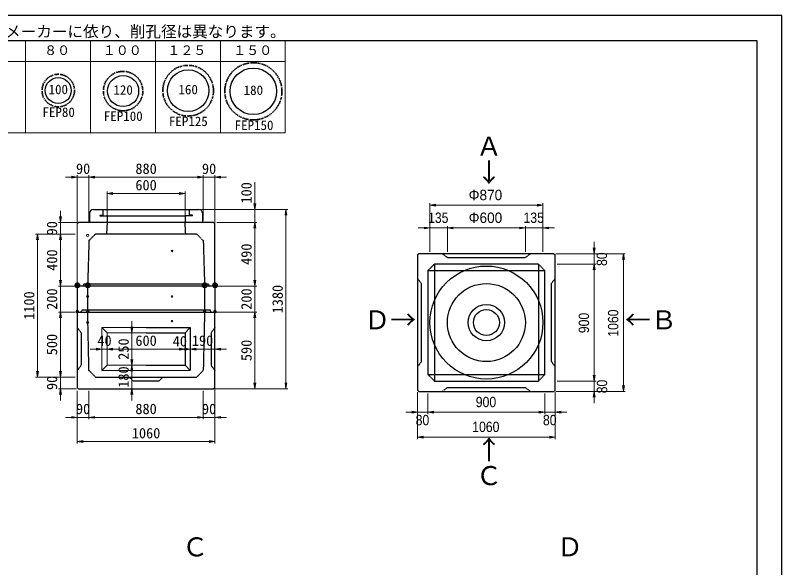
# Model space of a CAD drawing. Units: millimetres, scale not verified. Extents: x -297 to 298, y -210 to 210.
# Drawn here: x 2.9 to 297.9, y -2 to 210.5 of the extents above; entities that cross this region are included whole.
import ezdxf
from ezdxf.enums import TextEntityAlignment as Align

# ---------------------------------------------------------------- set-up
doc = ezdxf.new("R2010")
doc.units = ezdxf.units.MM
doc.linetypes.add('USER1', pattern=[12.95, 6.35, -3.175, 0.25, -3.175])
doc.linetypes.add('USER2', pattern=[4.7625, 3.175, -1.5875])
doc.layers.add('0-0', color=7, linetype='Continuous')
for name, color, linetype, lineweight in [('0-1_0', 9, 'Continuous', 25), ('0-2_dims', 7, 'Continuous', 18), ('0-3_pen1実線', 4, 'Continuous', 13), ('0-4_pen2実線', 3, 'Continuous', 13), ('0-5_pen3実線', 7, 'Continuous', 25), ('0-6_pen4実線', 7, 'Continuous', 25), ('0-7_pen2破線', 3, 'USER2', 25), ('0-8_鉄筋', 7, 'Continuous', 25), ('0-9_draw', 7, 'Continuous', 13)]:
    doc.layers.add(name, color=color, linetype=linetype, lineweight=lineweight)
doc.styles.add('ＭＳ ゴシック', font='')
doc.styles.add('ＭＳ Ｐゴシック', font='')
doc.styles.get('ＭＳ ゴシック').set_extended_font_data('MS Gothic')
doc.styles.get('ＭＳ Ｐゴシック').set_extended_font_data('MS PGothic')

# ---------------------------------------------------------------- blocks, each defined once
blk = doc.blocks.new('部分図 1')
at = {"layer": '0-1_0'}
blk.add_lwpolyline([(0, 0), (11898, 0), (11898, 8410), (0, 8410)], close=True, dxfattribs=at)
at = {"layer": '0-2_dims'}
for p, q in [((6077.1, 7506.2), (6077.1, 8214.9)), ((6576.1, 7506.2), (6576.1, 8214.9)), ((7077.1, 7506.2), (7077.1, 8214.9)), ((7578.1, 7506.2), (7578.1, 8214.9)), ((8075.1, 7506.2), (8075.1, 8214.9)), ((4076.1, 8055), (8075.1, 8055)), ((8075.1, 7506.2), (4076.1, 7506.2)), ((6474.5, 7164.8), (6384.5, 7164.8)), ((6474.5, 6809.3), (6474.5, 7179.8)), ((6474.5, 7164.8), (6564.8, 7164.8)), ((6564.8, 6813.2), (6564.8, 7179.8)), ((6564.8, 6813.2), (6564.8, 7179.8)), ((6564.8, 7164.8), (6654.8, 7164.8)), ((6564.8, 7164.8), (7444.5, 7164.8)), ((7444.5, 7164.8), (7354.5, 7164.8)), ((7444.5, 6831.8), (7444.5, 7179.8)), ((7444.5, 6831.8), (7444.5, 7179.8)), ((7444.5, 7164.8), (7534.5, 7164.8)), ((7534.5, 6809.8), (7534.5, 7179.8)), ((7534.5, 7164.8), (7624.5, 7164.8)), ((7841.5, 6916.8), (7841.5, 7126.8)), ((6704.5, 6831.8), (6704.5, 7053.8)), ((6704.5, 7038.8), (7304.5, 7038.8)), ((7304.5, 6831.8), (7304.5, 7053.8)), ((6344.5, 6816.8), (6344.5, 6906.8)), ((7424.5, 6916.8), (7856.5, 6916.8)), ((7454.5, 6916.8), (8096.5, 6916.8)), ((7841.5, 6916.8), (7841.5, 6816.8)), ((8081.5, 6916.8), (8081.5, 5536.8)), ((6469.5, 6816.8), (6329.5, 6816.8)), ((6344.5, 6816.8), (6344.5, 6726.8)), ((7549.5, 6816.8), (7856.5, 6816.8)), ((7549.5, 6816.8), (7856.5, 6816.8)), ((7841.5, 6816.8), (7841.5, 6726.8)), ((7841.5, 6816.8), (7841.5, 6326.8)), ((6444.5, 6726.8), (6153.5, 6726.8)), ((6168.5, 6726.8), (6168.5, 5626.8)), ((6459.5, 6726.8), (6329.5, 6726.8)), ((6459.5, 6726.8), (6329.5, 6726.8)), ((6344.5, 6726.8), (6344.5, 6636.8)), ((6344.5, 6726.8), (6344.5, 6326.8)), ((6344.5, 6326.8), (6344.5, 6416.8)), ((7841.5, 6326.8), (7841.5, 6416.8)), ((6459.5, 6326.8), (6329.5, 6326.8)), ((6459.5, 6326.8), (6329.5, 6326.8)), ((6344.5, 6326.8), (6344.5, 6126.8)), ((7549.5, 6326.8), (7856.5, 6326.8)), ((7549.5, 6326.8), (7856.5, 6326.8)), ((7841.5, 6326.8), (7841.5, 6126.8)), ((6459.5, 6126.8), (6329.5, 6126.8)), ((6459.5, 6126.8), (6329.5, 6126.8)), ((6344.5, 6126.8), (6344.5, 5626.8)), ((6344.5, 6126.8), (6344.5, 6036.8)), ((6474.5, 6127), (7602.5, 6127)), ((7549.5, 6126.8), (7856.5, 6126.8)), ((7549.5, 6126.8), (7856.5, 6126.8)), ((7841.5, 6126.8), (7841.5, 5536.8)), ((7841.5, 6126.8), (7841.5, 6036.8)), ((6895.5, 5967), (6895.5, 6057)), ((6888.5, 5967), (6880.5, 5967)), ((6895.5, 5967), (6895.5, 5717)), ((6664.5, 5842), (6574.5, 5842)), ((6664.5, 5842), (6664.5, 5857)), ((6664.5, 5842), (6704.5, 5842)), ((6704.5, 5842), (6704.5, 5857)), ((6704.5, 5842), (6704.5, 5857)), ((6704.5, 5842), (6794.5, 5842)), ((6704.5, 5842), (7304.5, 5842)), ((7304.5, 5842), (7214.5, 5842)), ((7344.5, 5842), (7254.5, 5842)), ((7304.5, 5842), (7304.5, 5857)), ((7304.5, 5842), (7304.5, 5857)), ((7304.5, 5842), (7344.5, 5842)), ((7344.5, 5842), (7344.5, 5857)), ((7344.5, 5842), (7344.5, 5857)), ((7344.5, 5842), (7434.5, 5842)), ((7344.5, 5842), (7534.5, 5842)), ((7534.5, 5842), (7534.5, 5857)), ((7534.5, 5842), (7624.5, 5842)), ((6895.5, 5717), (6895.5, 5807)), ((6344.5, 5626.8), (6344.5, 5716.8)), ((6888.5, 5717), (6880.5, 5717)), ((6888.5, 5717), (6880.5, 5717)), ((6895.5, 5717), (6895.5, 5627)), ((6895.5, 5717), (6895.5, 5537)), ((6444.5, 5626.8), (6153.5, 5626.8)), ((6459.5, 5626.8), (6329.5, 5626.8)), ((6459.5, 5626.8), (6329.5, 5626.8)), ((6344.5, 5626.8), (6344.5, 5536.8)), ((7534.5, 5555), (7534.5, 5301.5)), ((6469.5, 5536.8), (6329.5, 5536.8)), ((6344.5, 5536.8), (6344.5, 5446.8)), ((6474.5, 5521.6), (6474.5, 5301.5)), ((6564.3, 5521.6), (6564.3, 5301.5)), ((6564.3, 5521.6), (6564.3, 5301.5)), ((6895.5, 5537), (6895.5, 5447)), ((6897.5, 5537), (6910.5, 5537)), ((7444.5, 5521.6), (7444.5, 5301.5)), ((7444.5, 5521.6), (7444.5, 5301.5)), ((7539.5, 5536.8), (7856.5, 5536.8)), ((7559.5, 5536.8), (8096.5, 5536.8)), ((6474.5, 5466.7), (6474.5, 5115)), ((7534.5, 5451.57), (7534.5, 5115)), ((6474.5, 5316.5), (6384.5, 5316.5)), ((6474.5, 5316.5), (6564.3, 5316.5)), ((6564.3, 5316.5), (6654.3, 5316.5)), ((6564.3, 5316.5), (7444.5, 5316.5)), ((7444.5, 5316.5), (7354.5, 5316.5)), ((7444.5, 5316.5), (7534.5, 5316.5)), ((7534.5, 5316.5), (7624.5, 5316.5)), ((6474.5, 5130), (7534.5, 5130))]:
    blk.add_line(p, q, dxfattribs=at)
at = {"layer": '0-2_dims', "lineweight": 13}
for p, q in [((9189.52, 6591), (9189.52, 6963.65)), ((10059.52, 6591), (10059.52, 6963.65)), ((10059.52, 6948.65), (9189.52, 6948.65)), ((9189.52, 6591), (9189.52, 6788.65)), ((9324.52, 6591), (9324.52, 6788.65)), ((9324.52, 6591), (9324.52, 6788.65)), ((9924.52, 6591), (9924.52, 6788.65)), ((9924.52, 6591), (9924.52, 6788.65)), ((10059.52, 6591), (10059.52, 6788.65)), ((9189.52, 6773.65), (9099.52, 6773.65)), ((9324.52, 6773.65), (9189.52, 6773.65)), ((9324.52, 6773.65), (9414.52, 6773.65)), ((9324.52, 6773.65), (9924.52, 6773.65)), ((9924.52, 6773.65), (9834.52, 6773.65)), ((9924.52, 6773.65), (10059.52, 6773.65)), ((10059.52, 6773.65), (10149.52, 6773.65)), ((10453.26, 6576), (10453.26, 6666)), ((10159.52, 6576), (10468.26, 6576)), ((10159.52, 6576), (10694.21, 6576)), ((10453.26, 6496), (10453.26, 6576)), ((10679.21, 5516), (10679.21, 6576)), ((10169.52, 6496), (10468.26, 6496)), ((10169.52, 6496), (10469.21, 6496)), ((10453.26, 6496), (10453.26, 6406)), ((10454.21, 6496), (10454.21, 5596)), ((10454.21, 5596), (10454.21, 5686)), ((10169.52, 5596), (10469.21, 5596)), ((10169.52, 5596), (10469.21, 5596)), ((10454.21, 5596), (10454.21, 5516)), ((9094.52, 5511), (9094.52, 5340.67)), ((9094.52, 5511), (9094.52, 5149.65)), ((9174.52, 5501), (9174.52, 5340.67)), ((9174.52, 5501), (9174.52, 5340.67)), ((10074.52, 5501), (10074.52, 5340.67)), ((10074.52, 5501), (10074.52, 5340.67)), ((10154.52, 5511), (10154.52, 5340.67)), ((10154.52, 5511), (10154.52, 5149.65)), ((10159.52, 5516), (10469.21, 5516)), ((10159.52, 5516), (10694.21, 5516)), ((10454.21, 5516), (10454.21, 5426)), ((9094.52, 5355.67), (9004.52, 5355.67)), ((9174.52, 5355.67), (9094.52, 5355.67)), ((9174.52, 5355.67), (9264.52, 5355.67)), ((9174.52, 5355.67), (10074.52, 5355.67)), ((10074.52, 5355.67), (9984.52, 5355.67)), ((10074.52, 5355.67), (10154.52, 5355.67)), ((10154.52, 5355.67), (10244.52, 5355.67)), ((9094.52, 5164.65), (10154.52, 5164.65))]:
    blk.add_line(p, q, dxfattribs=at)
at = {"layer": '0-2_dims'}
for points in [[(6429.5, 7157.3), (6474.5, 7164.8), (6429.5, 7172.3)], [(6609.8, 7172.3), (6564.8, 7164.8), (6609.8, 7157.3)], [(6609.8, 7172.3), (6564.8, 7164.8), (6609.8, 7157.3)], [(7399.5, 7157.3), (7444.5, 7164.8), (7399.5, 7172.3)], [(7399.5, 7157.3), (7444.5, 7164.8), (7399.5, 7172.3)], [(7579.5, 7172.3), (7534.5, 7164.8), (7579.5, 7157.3)], [(6749.5, 7046.3), (6704.5, 7038.8), (6749.5, 7031.3)], [(7259.5, 7031.3), (7304.5, 7038.8), (7259.5, 7046.3)], [(7834, 6961.8), (7841.5, 6916.8), (7849, 6961.8)], [(8089, 6871.8), (8081.5, 6916.8), (8074, 6871.8)], [(6337, 6861.8), (6344.5, 6816.8), (6352, 6861.8)], [(7849, 6771.8), (7841.5, 6816.8), (7834, 6771.8)], [(7849, 6771.8), (7841.5, 6816.8), (7834, 6771.8)], [(6176, 6681.8), (6168.5, 6726.8), (6161, 6681.8)], [(6352, 6681.8), (6344.5, 6726.8), (6337, 6681.8)], [(6352, 6681.8), (6344.5, 6726.8), (6337, 6681.8)], [(6337, 6371.8), (6344.5, 6326.8), (6352, 6371.8)], [(6337, 6371.8), (6344.5, 6326.8), (6352, 6371.8)], [(7834, 6371.8), (7841.5, 6326.8), (7849, 6371.8)], [(7834, 6371.8), (7841.5, 6326.8), (7849, 6371.8)], [(6352, 6081.8), (6344.5, 6126.8), (6337, 6081.8)], [(6352, 6081.8), (6344.5, 6126.8), (6337, 6081.8)], [(7849, 6081.8), (7841.5, 6126.8), (7834, 6081.8)], [(7849, 6081.8), (7841.5, 6126.8), (7834, 6081.8)], [(6888, 6012), (6895.5, 5967), (6903, 6012)], [(6619.5, 5834.5), (6664.5, 5842), (6619.5, 5849.5)], [(6749.5, 5849.5), (6704.5, 5842), (6749.5, 5834.5)], [(6749.5, 5849.5), (6704.5, 5842), (6749.5, 5834.5)], [(7259.5, 5834.5), (7304.5, 5842), (7259.5, 5849.5)], [(7259.5, 5834.5), (7304.5, 5842), (7259.5, 5849.5)], [(7299.5, 5834.5), (7344.5, 5842), (7299.5, 5849.5)], [(7389.5, 5849.5), (7344.5, 5842), (7389.5, 5834.5)], [(7579.5, 5849.5), (7534.5, 5842), (7579.5, 5834.5)], [(6888, 5762), (6895.5, 5717), (6903, 5762)], [(6161, 5671.8), (6168.5, 5626.8), (6176, 5671.8)], [(6337, 5671.8), (6344.5, 5626.8), (6352, 5671.8)], [(6337, 5671.8), (6344.5, 5626.8), (6352, 5671.8)], [(6903, 5672), (6895.5, 5717), (6888, 5672)], [(7834, 5581.8), (7841.5, 5536.8), (7849, 5581.8)], [(8074, 5581.8), (8081.5, 5536.8), (8089, 5581.8)], [(6352, 5491.8), (6344.5, 5536.8), (6337, 5491.8)], [(6903, 5492), (6895.5, 5537), (6888, 5492)], [(6429.5, 5309), (6474.5, 5316.5), (6429.5, 5324)], [(6609.3, 5324), (6564.3, 5316.5), (6609.3, 5309)], [(6609.3, 5324), (6564.3, 5316.5), (6609.3, 5309)], [(7399.5, 5309), (7444.5, 5316.5), (7399.5, 5324)], [(7399.5, 5309), (7444.5, 5316.5), (7399.5, 5324)], [(7579.5, 5324), (7534.5, 5316.5), (7579.5, 5309)], [(6519.5, 5137.5), (6474.5, 5130), (6519.5, 5122.5)], [(7489.5, 5122.5), (7534.5, 5130), (7489.5, 5137.5)]]:
    blk.add_lwpolyline(points, dxfattribs=at)
at = {"layer": '0-2_dims', "lineweight": 13}
for points in [[(9234.52, 6956.15), (9189.52, 6948.65), (9234.52, 6941.15)], [(10014.52, 6941.15), (10059.52, 6948.65), (10014.52, 6956.15)], [(9144.52, 6766.15), (9189.52, 6773.65), (9144.52, 6781.15)], [(9369.52, 6781.15), (9324.52, 6773.65), (9369.52, 6766.15)], [(9369.52, 6781.15), (9324.52, 6773.65), (9369.52, 6766.15)], [(9879.52, 6766.15), (9924.52, 6773.65), (9879.52, 6781.15)], [(9879.52, 6766.15), (9924.52, 6773.65), (9879.52, 6781.15)], [(10104.52, 6781.15), (10059.52, 6773.65), (10104.52, 6766.15)], [(10445.76, 6621), (10453.26, 6576), (10460.76, 6621)], [(10686.71, 6531), (10679.21, 6576), (10671.71, 6531)], [(10460.76, 6451), (10453.26, 6496), (10445.76, 6451)], [(10461.71, 6451), (10454.21, 6496), (10446.71, 6451)], [(10446.71, 5641), (10454.21, 5596), (10461.71, 5641)], [(10446.71, 5641), (10454.21, 5596), (10461.71, 5641)], [(10671.71, 5561), (10679.21, 5516), (10686.71, 5561)], [(10461.71, 5471), (10454.21, 5516), (10446.71, 5471)], [(9049.52, 5348.17), (9094.52, 5355.67), (9049.52, 5363.17)], [(9219.52, 5363.17), (9174.52, 5355.67), (9219.52, 5348.17)], [(9219.52, 5363.17), (9174.52, 5355.67), (9219.52, 5348.17)], [(10029.52, 5348.17), (10074.52, 5355.67), (10029.52, 5363.17)], [(10029.52, 5348.17), (10074.52, 5355.67), (10029.52, 5363.17)], [(10199.52, 5363.17), (10154.52, 5355.67), (10199.52, 5348.17)], [(9139.52, 5172.15), (9094.52, 5164.65), (9139.52, 5157.15)], [(10109.52, 5157.15), (10154.52, 5164.65), (10109.52, 5172.15)]]:
    blk.add_lwpolyline(points, dxfattribs=at)
at = {"layer": '0-3_pen1実線'}
blk.add_line((7304.5, 6863.82), (7307.48, 6866.8), dxfattribs=at)
at = {"layer": '0-4_pen2実線'}
blk.add_line((7360.5, 6872.8), (7360.5, 6866.8), dxfattribs=at)
for centre, radius in [((6554.5, 6716.8), 8), ((7204.5, 6596.8), 6), ((6554.5, 6246.8), 8), ((7204.5, 6246.8), 6), ((6554.5, 6047), 8), ((7204.5, 6057), 6)]:
    blk.add_circle(centre, radius, dxfattribs=at)
at = {"layer": '0-5_pen3実線'}
for p, q in [((6599.5, 6916.8), (7409.5, 6916.8)), ((6569.5, 6886.8), (6569.5, 6816.8)), ((7439.5, 6886.8), (7439.5, 6816.8)), ((7524.5, 6816.8), (6484.5, 6816.8)), ((7534.5, 6806.8), (7524.5, 6816.8)), ((7534.5, 6326.8), (7534.5, 6806.8)), ((9104.52, 6576), (9094.52, 6566)), ((9094.52, 6566), (9094.52, 5526)), ((10144.52, 6576), (9104.52, 6576)), ((10144.52, 6576), (10154.52, 6566)), ((10154.52, 5526), (10154.52, 6566)), ((7534.5, 6326.8), (6474.5, 6326.8)), ((6474.5, 6326.8), (6474.5, 6126.8)), ((7534.5, 6326.8), (7534.5, 6126.8)), ((6474.5, 6126.8), (7534.5, 6126.8)), ((7534.5, 5547), (7534.5, 6127)), ((7344.5, 6007), (7304.5, 5967)), ((6664.5, 5677), (7342.23, 5679.27)), ((7004.5, 5717), (7304.5, 5717)), ((7304.5, 5717), (7344.5, 5677)), ((7534.5, 5547), (7524.5, 5537)), ((6484.5, 5537), (7524.5, 5537)), ((9094.52, 5526), (9104.52, 5516)), ((9104.52, 5516), (10144.52, 5516)), ((10154.52, 5526), (10144.52, 5516))]:
    blk.add_line(p, q, dxfattribs=at)
for points in [[(6474.5, 6127), (6474.5, 5547), (6484.5, 5537)], [(7004.5, 6007), (7344.5, 6007), (7344.5, 5677)], [(7004.5, 5967), (7304.5, 5967), (7304.5, 5717)]]:
    blk.add_lwpolyline(points, dxfattribs=at)
for radius in [435, 300, 140, 100]:
    blk.add_circle((9624.52, 6046), radius, dxfattribs=at)
for centre, start, end in [((6599.5, 6886.8), 90, 180), ((7409.5, 6886.8), 0, 90)]:
    blk.add_arc(centre, 30, start, end, dxfattribs=at)
at = {"layer": '0-6_pen4実線'}
blk.add_lwpolyline([(200, 200), (11709, 200), (11709, 8215), (200, 8215)], close=True, dxfattribs=at)
at = {"layer": '0-7_pen2破線'}
for p, q in [((6672.5, 6916.8), (6672.5, 6866.8)), ((7336.5, 6916.8), (7336.5, 6872.8)), ((6648.5, 6872.8), (6672.5, 6872.8)), ((6648.5, 6872.8), (6648.5, 6866.8)), ((6648.5, 6866.8), (7304.5, 6866.8)), ((6704.5, 6866.8), (6704.5, 6816.8)), ((7360.5, 6866.8), (7304.5, 6866.8)), ((7304.5, 6866.8), (7304.5, 6816.8)), ((7360.5, 6872.8), (7336.5, 6872.8)), ((6704.5, 6816.8), (6699.5, 6726.8)), ((7309.5, 6726.8), (7304.5, 6816.8)), ((6564.5, 6676.8), (6614.5, 6726.8)), ((7004.5, 6726.8), (6614.5, 6726.8)), ((7394.5, 6726.8), (7004.5, 6726.8)), ((7394.5, 6726.8), (7444.5, 6676.8)), ((6564.5, 6676.8), (6554.5, 6341.8)), ((7444.5, 6676.8), (7454.5, 6341.8)), ((9324.52, 6546), (9284.52, 6576)), ((9174.52, 6446), (9224.52, 6496)), ((10024.52, 6496), (9224.52, 6496)), ((9224.52, 6496), (9224.52, 5596)), ((10024.52, 6496), (10074.52, 6446)), ((10024.52, 6496), (10024.52, 5596)), ((9174.52, 6446), (9174.52, 5646)), ((9174.52, 6446), (10074.52, 6446)), ((10074.52, 5646), (10074.52, 6446)), ((10124.52, 6346), (10154.52, 6386)), ((6524.5, 6341.8), (6519.5, 6326.8)), ((7004.5, 6341.8), (6524.5, 6341.8)), ((6554.5, 6326.8), (6554.5, 6141.8)), ((7484.5, 6341.8), (7004.5, 6341.8)), ((7454.5, 6326.8), (7454.5, 6141.8)), ((7484.5, 6341.8), (7489.5, 6326.8)), ((10124.52, 5746), (10124.52, 6346)), ((6504.5, 6126.8), (6509.5, 6141.8)), ((7004.5, 6141.8), (6509.5, 6141.8)), ((7499.5, 6141.8), (7004.5, 6141.8)), ((7504.5, 6126.8), (7499.5, 6141.8)), ((6474.5, 6007), (6504.5, 5967)), ((6504.5, 5967), (6504.5, 5717)), ((7534.5, 6007), (7504.5, 5967)), ((7504.5, 5967), (7504.5, 5717)), ((9124.52, 5746), (9094.52, 5706)), ((10124.52, 5746), (10154.52, 5706)), ((6504.5, 5717), (6474.5, 5677)), ((7504.5, 5717), (7534.5, 5677)), ((6614.5, 5627), (7394.5, 5627)), ((6904.5, 5597), (6874.5, 5627)), ((9224.52, 5596), (9174.52, 5646)), ((9174.52, 5646), (10074.52, 5646)), ((10074.52, 5646), (10024.52, 5596)), ((9224.52, 5596), (10024.52, 5596)), ((9324.52, 5546), (9284.52, 5516)), ((9324.52, 5546), (9924.52, 5546)), ((9924.52, 5546), (9964.52, 5516))]:
    blk.add_line(p, q, dxfattribs=at)
for points in [[(9324.52, 6546), (9924.52, 6546), (9964.52, 6576)], [(9124.52, 5746), (9124.52, 6346), (9094.52, 6386)], [(6614.5, 5627), (6564.5, 5677), (6554.82, 6127)], [(7454.5, 6127), (7444.5, 5677), (7394.5, 5627)], [(6904.5, 5597), (7104.5, 5597), (7134.5, 5627)]]:
    blk.add_lwpolyline(points, dxfattribs=at)
at = {"layer": '0-8_鉄筋', "color": 1, "linetype": 'USER1', "lineweight": 35}
for centre, radius in [((7328.2, 7830.3), 195), ((7830.2, 7825.3), 220.1), ((6827.2, 7827.3), 151.71), ((6328.2, 7831.4), 125)]:
    blk.add_circle(centre, radius, dxfattribs=at)
at = {"layer": '0-8_鉄筋', "color": 1}
for centre, radius in [((7328.2, 7830.4), 160), ((7830.2, 7825.4), 179.11), ((6328.2, 7831.4), 100), ((6827.2, 7827.4), 120)]:
    blk.add_circle(centre, radius, dxfattribs=at)
at = {"layer": '0-9_draw'}
for p, q in [((6474.5, 6806.8), (6484.5, 6816.8)), ((6474.5, 6806.8), (6474.5, 6326.8)), ((6664.5, 6007), (6664.5, 5677)), ((6664.5, 6007), (6704.5, 5967)), ((6664.5, 6007), (7004.5, 6007)), ((6704.5, 5967), (6704.5, 5717)), ((6704.5, 5967), (7004.5, 5967)), ((6704.5, 5717), (6664.5, 5677)), ((6704.5, 5717), (7004.5, 5717))]:
    blk.add_line(p, q, dxfattribs=at)
at = {"layer": '0-2_dims'}
for s, height, style, p in [('※ＦＥＰ管メーカー・継手メーカーに依り、削孔径は異なります。', 87.98, 'ＭＳ ゴシック', (4478.92, 8214.83)), ('８０', 73.31, 'ＭＳ ゴシック', (6219.1, 8082.9)), ('１００', 73.31, 'ＭＳ ゴシック', (6671.1, 8082.9)), ('１２５', 73.31, 'ＭＳ ゴシック', (7168.1, 8082.9)), ('１５０', 73.31, 'ＭＳ ゴシック', (7675.1, 8082.9)), ('90', 80.65, 'ＭＳ ゴシック', (6464.65, 7165.3)), ('880', 80.65, 'ＭＳ ゴシック', (6922.15, 7165.3)), ('90', 80.65, 'ＭＳ ゴシック', (7434.5, 7165.3)), ('600', 80.65, 'ＭＳ ゴシック', (6922, 7039.3)), ('Φ870', 79.98, 'ＭＳ Ｐゴシック', (9488.15, 6963.65)), ('Φ600', 79.98, 'ＭＳ Ｐゴシック', (9488.15, 6788.65)), ('●', 36.66, 'ＭＳ ゴシック', (6449.6, 6302)), ('●', 36.66, 'ＭＳ ゴシック', (6529.6, 6302.1)), ('●', 36.66, 'ＭＳ ゴシック', (7429.5, 6302)), ('●', 36.66, 'ＭＳ ゴシック', (7509.49, 6302.1)), ('●', 21.99, 'ＭＳ ゴシック', (6459.6, 6112)), ('●', 21.99, 'ＭＳ ゴシック', (6539.9, 6112)), ('●', 21.99, 'ＭＳ ゴシック', (7439.3, 6112)), ('●', 21.99, 'ＭＳ ゴシック', (7519.4, 6112)), ('40', 80.65, 'ＭＳ ゴシック', (6629.5, 5842.5)), ('600', 80.65, 'ＭＳ ゴシック', (6922, 5842.5)), ('40', 80.65, 'ＭＳ ゴシック', (7209.5, 5838)), ('190', 80.65, 'ＭＳ ゴシック', (7357, 5842.5)), ('90', 80.65, 'ＭＳ ゴシック', (6464.4, 5317)), ('880', 80.65, 'ＭＳ ゴシック', (6921.9, 5317)), ('90', 80.65, 'ＭＳ ゴシック', (7434.5, 5317)), ('1060', 80.65, 'ＭＳ ゴシック', (6894.5, 5130.5))]:
    blk.add_text(s, height=height, dxfattribs=dict(at, style=style)).set_placement(p, align=Align.BOTTOM_LEFT)
at = {"layer": '0-2_dims', "style": 'ＭＳ ゴシック'}
for s, p in [('100', (7841, 6961.8)), ('90', (6344, 6716.8)), ('490', (7841, 6489.3)), ('400', (6344, 6444.3)), ('1380', (8081, 6116.8)), ('1100', (6168, 6066.8)), ('200', (6344, 6144.3)), ('200', (7841, 6144.3)), ('500', (6344, 5794.3)), ('250', (6895, 5759.5)), ('590', (7841, 5749.3)), ('180', (6895, 5544.5)), ('90', (6344, 5526.8))]:
    blk.add_text(s, height=80.65, rotation=90, dxfattribs=at).set_placement(p, align=Align.BOTTOM_LEFT)
at = {"layer": '0-2_dims', "style": 'ＭＳ Ｐゴシック', "width": 0.9}
for s, p in [('135', (9175.2, 6788.65)), ('135', (9910.2, 6788.65)), ('900', (9542.7, 5370.67)), ('80', (9079.97, 5231.58)), ('80', (10059.97, 5231.58)), ('1060', (9515.43, 5179.65))]:
    blk.add_text(s, height=79.98, dxfattribs=at).set_placement(p, align=Align.BOTTOM_LEFT)
for s, p in [('80', (10577.35, 6481.45)), ('1060', (10664.21, 5936.91)), ('900', (10439.21, 5964.18)), ('80', (10578.3, 5501.45))]:
    blk.add_text(s, height=79.98, rotation=90, dxfattribs=at).set_placement(p, align=Align.BOTTOM_LEFT)
at = {"layer": '0-5_pen3実線', "style": 'ＭＳ ゴシック'}
for s, p in [('Ａ', (9544.5, 7285)), ('↓', (9544.5, 7083.35)), ('Ｄ→', (8684, 5949.35)), ('←Ｂ', (10691, 5949.35)), ('↑', (9544.5, 4951)), ('Ｃ', (9544.5, 4751))]:
    blk.add_text(s, height=146.6, dxfattribs=at).set_placement(p, align=Align.BOTTOM_LEFT)
at = {"layer": '0-8_鉄筋', "style": 'ＭＳ ゴシック'}
for s, height, p in [('100', 73.31, (6253.5, 7781.3)), ('120', 73.31, (6752.5, 7777.3)), ('160', 73.31, (7253.5, 7780.3)), ('180', 73.31, (7755.5, 7775.3)), ('FEP80', 73.31, (6206.6, 7606.2)), ('FEP100', 73.31, (6679, 7575.5)), ('FEP125', 73.31, (7180, 7535.9)), ('FEP150', 73.31, (7686, 7505.5)), ('Ｃ', 146.6, (7281.87, 4202.4)), ('Ｄ', 146.6, (10167.37, 4202.6))]:
    blk.add_text(s, height=height, dxfattribs=at).set_placement(p, align=Align.BOTTOM_LEFT)

msp = doc.modelspace()

# ---------------------------------------------------------------- block references
at = {"layer": '0-0', "xscale": 0.05, "yscale": 0.05}
msp.add_blockref('部分図 1', (-297, -210), dxfattribs=at)

doc.saveas('drawing.dxf')
